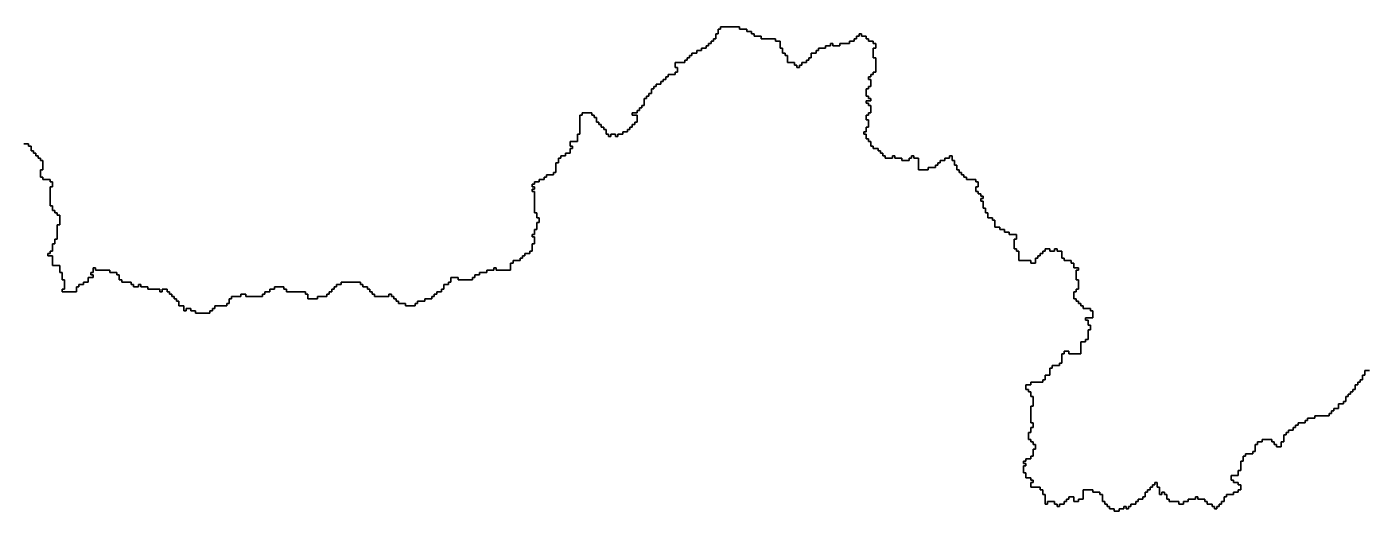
# Model space of a CAD drawing. Header units: inches. Extents: x -98695 to 376223, y 1122520 to 1501782.
# Drawn here: x 49531 to 66860, y 1286563 to 1292825 of the extents above; entities that cross this region are included whole.
import ezdxf

# ---------------------------------------------------------------- set-up
doc = ezdxf.new("R2010")
doc.units = ezdxf.units.IN
doc.header["$MEASUREMENT"] = 0
doc.layers.add('subs1', color=7, linetype='Continuous', true_color=0xc8dcf7)

msp = doc.modelspace()

# ---------------------------------------------------------------- linework, layer by layer
at = {"layer": 'subs1'}
for points in [[(66891, 1288383, 0), (66829, 1288383, 0), (66829, 1288321, 0), (66798, 1288321, 0), (66798, 1288260, 0), (66768, 1288260, 0), (66768, 1288229, 0), (66737, 1288229, 0), (66737, 1288198, 0), (66706, 1288198, 0), (66706, 1288136, 0), (66675, 1288136, 0), (66675, 1288105, 0), (66644, 1288105, 0), (66644, 1288075, 0), (66613, 1288075, 0), (66613, 1288044, 0), (66583, 1288044, 0), (66583, 1287982, 0), (66552, 1287982, 0), (66552, 1287951, 0), (66490, 1287951, 0), (66490, 1287890, 0), (66428, 1287890, 0), (66428, 1287859, 0), (66397, 1287859, 0), (66397, 1287828, 0), (66367, 1287828, 0), (66367, 1287797, 0), (66182, 1287797, 0), (66182, 1287766, 0), (66089, 1287766, 0), (66089, 1287735, 0), (66058, 1287735, 0), (66058, 1287704, 0), (65966, 1287704, 0), (65966, 1287674, 0), (65935, 1287674, 0), (65935, 1287643, 0), (65904, 1287643, 0), (65904, 1287612, 0), (65842, 1287612, 0), (65842, 1287581, 0), (65811, 1287581, 0), (65811, 1287550, 0), (65781, 1287550, 0), (65781, 1287458, 0), (65750, 1287458, 0), (65750, 1287396, 0), (65688, 1287396, 0), (65688, 1287427, 0), (65657, 1287427, 0), (65657, 1287458, 0), (65626, 1287458, 0), (65626, 1287489, 0), (65503, 1287489, 0), (65503, 1287458, 0), (65441, 1287458, 0), (65441, 1287427, 0), (65410, 1287427, 0), (65410, 1287334, 0), (65380, 1287334, 0), (65380, 1287303, 0), (65287, 1287303, 0), (65287, 1287273, 0), (65256, 1287273, 0), (65256, 1287211, 0), (65225, 1287211, 0), (65225, 1287088, 0), (65194, 1287088, 0), (65194, 1287026, 0), (65102, 1287026, 0), (65102, 1286964, 0), (65133, 1286964, 0), (65133, 1286933, 0), (65194, 1286933, 0), (65194, 1286902, 0), (65225, 1286902, 0), (65225, 1286841, 0), (65194, 1286841, 0), (65194, 1286810, 0), (65133, 1286810, 0), (65133, 1286779, 0), (65040, 1286779, 0), (65040, 1286748, 0), (65009, 1286748, 0), (65009, 1286687, 0), (64978, 1286687, 0), (64978, 1286656, 0), (64948, 1286656, 0), (64948, 1286625, 0), (64917, 1286625, 0), (64917, 1286594, 0), (64886, 1286594, 0), (64886, 1286625, 0), (64855, 1286625, 0), (64855, 1286656, 0), (64793, 1286656, 0), (64793, 1286687, 0), (64763, 1286687, 0), (64763, 1286717, 0), (64670, 1286717, 0), (64670, 1286748, 0), (64639, 1286748, 0), (64639, 1286717, 0), (64547, 1286717, 0), (64547, 1286687, 0), (64485, 1286687, 0), (64485, 1286656, 0), (64423, 1286656, 0), (64423, 1286687, 0), (64300, 1286687, 0), (64300, 1286717, 0), (64269, 1286717, 0), (64269, 1286779, 0), (64238, 1286779, 0), (64238, 1286810, 0), (64207, 1286810, 0), (64207, 1286779, 0), (64176, 1286779, 0), (64176, 1286872, 0), (64146, 1286872, 0), (64146, 1286933, 0), (64115, 1286933, 0), (64115, 1286902, 0), (64084, 1286902, 0), (64084, 1286872, 0), (64053, 1286872, 0), (64053, 1286841, 0), (64022, 1286841, 0), (64022, 1286810, 0), (63991, 1286810, 0), (63991, 1286748, 0), (63961, 1286748, 0), (63961, 1286717, 0), (63899, 1286717, 0), (63899, 1286687, 0), (63868, 1286687, 0), (63868, 1286656, 0), (63806, 1286656, 0), (63806, 1286625, 0), (63775, 1286625, 0), (63775, 1286594, 0), (63745, 1286594, 0), (63745, 1286625, 0), (63714, 1286625, 0), (63714, 1286594, 0), (63652, 1286594, 0), (63652, 1286563, 0), (63590, 1286563, 0), (63590, 1286594, 0), (63529, 1286594, 0), (63529, 1286625, 0), (63498, 1286625, 0), (63498, 1286656, 0), (63467, 1286656, 0), (63467, 1286687, 0), (63436, 1286687, 0), (63436, 1286779, 0), (63405, 1286779, 0), (63405, 1286810, 0), (63313, 1286810, 0), (63313, 1286841, 0), (63189, 1286841, 0), (63189, 1286717, 0), (63128, 1286717, 0), (63128, 1286687, 0), (63066, 1286687, 0), (63066, 1286748, 0), (63004, 1286748, 0), (63004, 1286717, 0), (62973, 1286717, 0), (62973, 1286687, 0), (62943, 1286687, 0), (62943, 1286656, 0), (62881, 1286656, 0), (62881, 1286625, 0), (62850, 1286625, 0), (62850, 1286656, 0), (62819, 1286656, 0), (62819, 1286687, 0), (62727, 1286687, 0), (62727, 1286656, 0), (62696, 1286656, 0), (62696, 1286779, 0), (62665, 1286779, 0), (62665, 1286841, 0), (62634, 1286841, 0), (62634, 1286872, 0), (62511, 1286872, 0), (62511, 1286933, 0), (62542, 1286933, 0), (62542, 1286964, 0), (62511, 1286964, 0), (62511, 1286995, 0), (62449, 1286995, 0), (62449, 1287057, 0), (62418, 1287057, 0), (62418, 1287149, 0), (62449, 1287149, 0), (62449, 1287180, 0), (62418, 1287180, 0), (62418, 1287211, 0), (62449, 1287211, 0), (62449, 1287242, 0), (62511, 1287242, 0), (62511, 1287273, 0), (62542, 1287273, 0), (62542, 1287365, 0), (62572, 1287365, 0), (62572, 1287427, 0), (62542, 1287427, 0), (62542, 1287458, 0), (62511, 1287458, 0), (62511, 1287489, 0), (62480, 1287489, 0), (62480, 1287581, 0), (62511, 1287581, 0), (62511, 1287643, 0), (62542, 1287643, 0), (62542, 1287704, 0), (62511, 1287704, 0), (62511, 1287920, 0), (62542, 1287920, 0), (62542, 1288044, 0), (62511, 1288044, 0), (62511, 1288105, 0), (62480, 1288105, 0), (62480, 1288136, 0), (62449, 1288136, 0), (62449, 1288198, 0), (62511, 1288198, 0), (62511, 1288229, 0), (62665, 1288229, 0), (62665, 1288260, 0), (62696, 1288260, 0), (62696, 1288321, 0), (62758, 1288321, 0), (62758, 1288414, 0), (62788, 1288414, 0), (62788, 1288445, 0), (62881, 1288445, 0), (62881, 1288476, 0), (62912, 1288476, 0), (62912, 1288599, 0), (62943, 1288599, 0), (62943, 1288630, 0), (63004, 1288630, 0), (63004, 1288599, 0), (63159, 1288599, 0), (63159, 1288753, 0), (63220, 1288753, 0), (63220, 1288784, 0), (63251, 1288784, 0), (63251, 1288907, 0), (63282, 1288907, 0), (63282, 1288969, 0), (63251, 1288969, 0), (63251, 1289031, 0), (63220, 1289031, 0), (63220, 1289062, 0), (63313, 1289062, 0), (63313, 1289154, 0), (63282, 1289154, 0), (63282, 1289185, 0), (63189, 1289185, 0), (63189, 1289216, 0), (63159, 1289216, 0), (63159, 1289247, 0), (63128, 1289247, 0), (63128, 1289278, 0), (63097, 1289278, 0), (63097, 1289309, 0), (63066, 1289309, 0), (63066, 1289401, 0), (63097, 1289401, 0), (63097, 1289432, 0), (63128, 1289432, 0), (63128, 1289555, 0), (63097, 1289555, 0), (63097, 1289679, 0), (63128, 1289679, 0), (63128, 1289710, 0), (63066, 1289710, 0), (63066, 1289771, 0), (63035, 1289771, 0), (63035, 1289802, 0), (62943, 1289802, 0), (62943, 1289833, 0), (62912, 1289833, 0), (62912, 1289925, 0), (62850, 1289925, 0), (62850, 1289956, 0), (62819, 1289956, 0), (62819, 1289925, 0), (62758, 1289925, 0), (62758, 1289956, 0), (62696, 1289956, 0), (62696, 1289925, 0), (62665, 1289925, 0), (62665, 1289895, 0), (62634, 1289895, 0), (62634, 1289864, 0), (62603, 1289864, 0), (62603, 1289833, 0), (62572, 1289833, 0), (62572, 1289771, 0), (62511, 1289771, 0), (62511, 1289802, 0), (62357, 1289802, 0), (62357, 1289925, 0), (62326, 1289925, 0), (62326, 1289956, 0), (62295, 1289956, 0), (62295, 1290080, 0), (62326, 1290080, 0), (62326, 1290141, 0), (62233, 1290141, 0), (62233, 1290172, 0), (62171, 1290172, 0), (62171, 1290203, 0), (62110, 1290203, 0), (62110, 1290234, 0), (62048, 1290234, 0), (62048, 1290326, 0), (62017, 1290326, 0), (62017, 1290357, 0), (61956, 1290357, 0), (61956, 1290419, 0), (61925, 1290419, 0), (61925, 1290481, 0), (61894, 1290481, 0), (61894, 1290573, 0), (61863, 1290573, 0), (61863, 1290604, 0), (61894, 1290604, 0), (61894, 1290635, 0), (61863, 1290635, 0), (61863, 1290666, 0), (61832, 1290666, 0), (61832, 1290697, 0), (61801, 1290697, 0), (61801, 1290758, 0), (61832, 1290758, 0), (61832, 1290820, 0), (61801, 1290820, 0), (61801, 1290851, 0), (61678, 1290851, 0), (61678, 1290882, 0), (61647, 1290882, 0), (61647, 1290913, 0), (61616, 1290913, 0), (61616, 1290943, 0), (61585, 1290943, 0), (61585, 1290974, 0), (61554, 1290974, 0), (61554, 1291036, 0), (61524, 1291036, 0), (61524, 1291098, 0), (61493, 1291098, 0), (61493, 1291159, 0), (61462, 1291159, 0), (61462, 1291128, 0), (61400, 1291128, 0), (61400, 1291098, 0), (61339, 1291098, 0), (61339, 1291067, 0), (61308, 1291067, 0), (61308, 1291036, 0), (61277, 1291036, 0), (61277, 1291005, 0), (61184, 1291005, 0), (61184, 1290974, 0), (61061, 1290974, 0), (61061, 1291128, 0), (60999, 1291128, 0), (60999, 1291159, 0), (60968, 1291159, 0), (60968, 1291128, 0), (60938, 1291128, 0), (60938, 1291098, 0), (60845, 1291098, 0), (60845, 1291128, 0), (60752, 1291128, 0), (60752, 1291159, 0), (60722, 1291159, 0), (60722, 1291128, 0), (60629, 1291128, 0), (60629, 1291159, 0), (60598, 1291159, 0), (60598, 1291190, 0), (60567, 1291190, 0), (60567, 1291221, 0), (60537, 1291221, 0), (60537, 1291252, 0), (60475, 1291252, 0), (60475, 1291283, 0), (60444, 1291283, 0), (60444, 1291344, 0), (60413, 1291344, 0), (60413, 1291375, 0), (60382, 1291375, 0), (60382, 1291437, 0), (60351, 1291437, 0), (60351, 1291468, 0), (60382, 1291468, 0), (60382, 1291529, 0), (60413, 1291529, 0), (60413, 1291622, 0), (60382, 1291622, 0), (60382, 1291684, 0), (60413, 1291684, 0), (60413, 1291715, 0), (60444, 1291715, 0), (60444, 1291807, 0), (60413, 1291807, 0), (60413, 1291838, 0), (60382, 1291838, 0), (60382, 1291869, 0), (60444, 1291869, 0), (60444, 1291900, 0), (60413, 1291900, 0), (60413, 1291930, 0), (60382, 1291930, 0), (60382, 1292023, 0), (60413, 1292023, 0), (60413, 1292054, 0), (60444, 1292054, 0), (60444, 1292146, 0), (60413, 1292146, 0), (60413, 1292177, 0), (60444, 1292177, 0), (60444, 1292208, 0), (60475, 1292208, 0), (60475, 1292239, 0), (60506, 1292239, 0), (60506, 1292424, 0), (60475, 1292424, 0), (60475, 1292547, 0), (60506, 1292547, 0), (60506, 1292609, 0), (60475, 1292609, 0), (60475, 1292640, 0), (60413, 1292640, 0), (60413, 1292671, 0), (60382, 1292671, 0), (60382, 1292702, 0), (60321, 1292702, 0), (60321, 1292733, 0), (60290, 1292733, 0), (60290, 1292702, 0), (60259, 1292702, 0), (60259, 1292671, 0), (60228, 1292671, 0), (60228, 1292640, 0), (60166, 1292640, 0), (60166, 1292609, 0), (60043, 1292609, 0), (60043, 1292578, 0), (59950, 1292578, 0), (59950, 1292609, 0), (59920, 1292609, 0), (59920, 1292578, 0), (59858, 1292578, 0), (59858, 1292547, 0), (59765, 1292547, 0), (59765, 1292517, 0), (59735, 1292517, 0), (59735, 1292486, 0), (59673, 1292486, 0), (59673, 1292424, 0), (59642, 1292424, 0), (59642, 1292393, 0), (59611, 1292393, 0), (59611, 1292362, 0), (59549, 1292362, 0), (59549, 1292331, 0), (59519, 1292331, 0), (59519, 1292301, 0), (59488, 1292301, 0), (59488, 1292331, 0), (59457, 1292331, 0), (59457, 1292362, 0), (59364, 1292362, 0), (59364, 1292455, 0), (59334, 1292455, 0), (59334, 1292486, 0), (59303, 1292486, 0), (59303, 1292547, 0), (59272, 1292547, 0), (59272, 1292640, 0), (59210, 1292640, 0), (59210, 1292671, 0), (59025, 1292671, 0), (59025, 1292702, 0), (58933, 1292702, 0), (58933, 1292733, 0), (58902, 1292733, 0), (58902, 1292763, 0), (58840, 1292763, 0), (58840, 1292794, 0), (58747, 1292794, 0), (58747, 1292825, 0), (58501, 1292825, 0), (58501, 1292794, 0), (58470, 1292794, 0), (58470, 1292733, 0), (58439, 1292733, 0), (58439, 1292671, 0), (58408, 1292671, 0), (58408, 1292640, 0), (58377, 1292640, 0), (58377, 1292609, 0), (58346, 1292609, 0), (58346, 1292578, 0), (58316, 1292578, 0), (58316, 1292547, 0), (58254, 1292547, 0), (58254, 1292517, 0), (58192, 1292517, 0), (58192, 1292486, 0), (58130, 1292486, 0), (58130, 1292455, 0), (58100, 1292455, 0), (58100, 1292424, 0), (58069, 1292424, 0), (58069, 1292393, 0), (58038, 1292393, 0), (58038, 1292362, 0), (57915, 1292362, 0), (57915, 1292301, 0), (57945, 1292301, 0), (57945, 1292239, 0), (57915, 1292239, 0), (57915, 1292208, 0), (57822, 1292208, 0), (57822, 1292177, 0), (57791, 1292177, 0), (57791, 1292146, 0), (57760, 1292146, 0), (57760, 1292116, 0), (57729, 1292116, 0), (57729, 1292085, 0), (57668, 1292085, 0), (57668, 1292054, 0), (57637, 1292054, 0), (57637, 1292023, 0), (57606, 1292023, 0), (57606, 1291961, 0), (57575, 1291961, 0), (57575, 1291930, 0), (57544, 1291930, 0), (57544, 1291900, 0), (57514, 1291900, 0), (57514, 1291807, 0), (57483, 1291807, 0), (57483, 1291776, 0), (57452, 1291776, 0), (57452, 1291745, 0), (57421, 1291745, 0), (57421, 1291715, 0), (57359, 1291715, 0), (57359, 1291684, 0), (57421, 1291684, 0), (57421, 1291591, 0), (57390, 1291591, 0), (57390, 1291560, 0), (57359, 1291560, 0), (57359, 1291529, 0), (57328, 1291529, 0), (57328, 1291499, 0), (57298, 1291499, 0), (57298, 1291468, 0), (57236, 1291468, 0), (57236, 1291437, 0), (57174, 1291437, 0), (57174, 1291406, 0), (57143, 1291406, 0), (57143, 1291437, 0), (57082, 1291437, 0), (57082, 1291406, 0), (57051, 1291406, 0), (57051, 1291437, 0), (57020, 1291437, 0), (57020, 1291499, 0), (56989, 1291499, 0), (56989, 1291529, 0), (56958, 1291529, 0), (56958, 1291560, 0), (56927, 1291560, 0), (56927, 1291591, 0), (56897, 1291591, 0), (56897, 1291653, 0), (56866, 1291653, 0), (56866, 1291684, 0), (56835, 1291684, 0), (56835, 1291715, 0), (56712, 1291715, 0), (56712, 1291684, 0), (56681, 1291684, 0), (56681, 1291437, 0), (56650, 1291437, 0), (56650, 1291344, 0), (56557, 1291344, 0), (56557, 1291283, 0), (56588, 1291283, 0), (56588, 1291252, 0), (56557, 1291252, 0), (56557, 1291190, 0), (56496, 1291190, 0), (56496, 1291159, 0), (56434, 1291159, 0), (56434, 1291128, 0), (56403, 1291128, 0), (56403, 1291067, 0), (56372, 1291067, 0), (56372, 1290943, 0), (56341, 1290943, 0), (56341, 1290913, 0), (56249, 1290913, 0), (56249, 1290882, 0), (56218, 1290882, 0), (56218, 1290851, 0), (56156, 1290851, 0), (56156, 1290820, 0), (56095, 1290820, 0), (56095, 1290789, 0), (56064, 1290789, 0), (56064, 1290758, 0), (56095, 1290758, 0), (56095, 1290727, 0), (56064, 1290727, 0), (56064, 1290697, 0), (56095, 1290697, 0), (56095, 1290419, 0), (56125, 1290419, 0), (56125, 1290357, 0), (56156, 1290357, 0), (56156, 1290296, 0), (56125, 1290296, 0), (56125, 1290203, 0), (56095, 1290203, 0), (56095, 1290141, 0), (56064, 1290141, 0), (56064, 1290111, 0), (56095, 1290111, 0), (56095, 1290018, 0), (56064, 1290018, 0), (56064, 1289925, 0), (56033, 1289925, 0), (56033, 1289895, 0), (55971, 1289895, 0), (55971, 1289864, 0), (55940, 1289864, 0), (55940, 1289833, 0), (55910, 1289833, 0), (55910, 1289802, 0), (55817, 1289802, 0), (55817, 1289771, 0), (55786, 1289771, 0), (55786, 1289679, 0), (55601, 1289679, 0), (55601, 1289710, 0), (55570, 1289710, 0), (55570, 1289679, 0), (55478, 1289679, 0), (55478, 1289648, 0), (55385, 1289648, 0), (55385, 1289617, 0), (55323, 1289617, 0), (55323, 1289586, 0), (55293, 1289586, 0), (55293, 1289555, 0), (55108, 1289555, 0), (55108, 1289586, 0), (55015, 1289586, 0), (55015, 1289524, 0), (54984, 1289524, 0), (54984, 1289494, 0), (54922, 1289494, 0), (54922, 1289432, 0), (54892, 1289432, 0), (54892, 1289401, 0), (54830, 1289401, 0), (54830, 1289370, 0), (54799, 1289370, 0), (54799, 1289339, 0), (54768, 1289339, 0), (54768, 1289309, 0), (54676, 1289309, 0), (54676, 1289278, 0), (54583, 1289278, 0), (54583, 1289247, 0), (54552, 1289247, 0), (54552, 1289216, 0), (54429, 1289216, 0), (54429, 1289247, 0), (54336, 1289247, 0), (54336, 1289278, 0), (54305, 1289278, 0), (54305, 1289309, 0), (54275, 1289309, 0), (54275, 1289339, 0), (54244, 1289339, 0), (54244, 1289370, 0), (54213, 1289370, 0), (54213, 1289339, 0), (54028, 1289339, 0), (54028, 1289370, 0), (53997, 1289370, 0), (53997, 1289401, 0), (53966, 1289401, 0), (53966, 1289432, 0), (53935, 1289432, 0), (53935, 1289463, 0), (53874, 1289463, 0), (53874, 1289494, 0), (53843, 1289494, 0), (53843, 1289524, 0), (53596, 1289524, 0), (53596, 1289494, 0), (53534, 1289494, 0), (53534, 1289463, 0), (53503, 1289463, 0), (53503, 1289432, 0), (53473, 1289432, 0), (53473, 1289401, 0), (53442, 1289401, 0), (53442, 1289370, 0), (53411, 1289370, 0), (53411, 1289339, 0), (53288, 1289339, 0), (53288, 1289309, 0), (53164, 1289309, 0), (53164, 1289370, 0), (53133, 1289370, 0), (53133, 1289401, 0), (52887, 1289401, 0), (52887, 1289432, 0), (52856, 1289432, 0), (52856, 1289463, 0), (52732, 1289463, 0), (52732, 1289432, 0), (52671, 1289432, 0), (52671, 1289401, 0), (52609, 1289401, 0), (52609, 1289370, 0), (52578, 1289370, 0), (52578, 1289339, 0), (52362, 1289339, 0), (52362, 1289370, 0), (52300, 1289370, 0), (52300, 1289339, 0), (52177, 1289339, 0), (52177, 1289309, 0), (52146, 1289309, 0), (52146, 1289247, 0), (52115, 1289247, 0), (52115, 1289216, 0), (51961, 1289216, 0), (51961, 1289185, 0), (51930, 1289185, 0), (51930, 1289154, 0), (51899, 1289154, 0), (51899, 1289123, 0), (51714, 1289123, 0), (51714, 1289154, 0), (51653, 1289154, 0), (51653, 1289185, 0), (51591, 1289185, 0), (51591, 1289154, 0), (51560, 1289154, 0), (51560, 1289216, 0), (51498, 1289216, 0), (51498, 1289278, 0), (51468, 1289278, 0), (51468, 1289309, 0), (51437, 1289309, 0), (51437, 1289339, 0), (51406, 1289339, 0), (51406, 1289370, 0), (51375, 1289370, 0), (51375, 1289401, 0), (51344, 1289401, 0), (51344, 1289432, 0), (51282, 1289432, 0), (51282, 1289401, 0), (51252, 1289401, 0), (51252, 1289432, 0), (51097, 1289432, 0), (51097, 1289463, 0), (51005, 1289463, 0), (51005, 1289494, 0), (50974, 1289494, 0), (50974, 1289463, 0), (50912, 1289463, 0), (50912, 1289494, 0), (50881, 1289494, 0), (50881, 1289524, 0), (50758, 1289524, 0), (50758, 1289555, 0), (50727, 1289555, 0), (50727, 1289617, 0), (50696, 1289617, 0), (50696, 1289648, 0), (50604, 1289648, 0), (50604, 1289679, 0), (50419, 1289679, 0), (50419, 1289710, 0), (50388, 1289710, 0), (50388, 1289648, 0), (50357, 1289648, 0), (50357, 1289617, 0), (50388, 1289617, 0), (50388, 1289586, 0), (50326, 1289586, 0), (50326, 1289524, 0), (50265, 1289524, 0), (50265, 1289494, 0), (50203, 1289494, 0), (50203, 1289463, 0), (50172, 1289463, 0), (50172, 1289401, 0), (49987, 1289401, 0), (49987, 1289432, 0), (50018, 1289432, 0), (50018, 1289555, 0), (49987, 1289555, 0), (49987, 1289648, 0), (49956, 1289648, 0), (49956, 1289740, 0), (49864, 1289740, 0), (49864, 1289864, 0), (49802, 1289864, 0), (49802, 1289895, 0), (49833, 1289895, 0), (49833, 1289925, 0), (49864, 1289925, 0), (49864, 1290018, 0), (49894, 1290018, 0), (49894, 1290080, 0), (49925, 1290080, 0), (49925, 1290265, 0), (49956, 1290265, 0), (49956, 1290388, 0), (49925, 1290388, 0), (49925, 1290419, 0), (49894, 1290419, 0), (49894, 1290450, 0), (49864, 1290450, 0), (49864, 1290512, 0), (49833, 1290512, 0), (49833, 1290758, 0), (49864, 1290758, 0), (49864, 1290820, 0), (49833, 1290820, 0), (49833, 1290851, 0), (49740, 1290851, 0), (49740, 1290882, 0), (49709, 1290882, 0), (49709, 1290974, 0), (49740, 1290974, 0), (49740, 1291098, 0), (49709, 1291098, 0), (49709, 1291128, 0), (49678, 1291128, 0), (49678, 1291159, 0), (49648, 1291159, 0), (49648, 1291190, 0), (49617, 1291190, 0), (49617, 1291221, 0), (49586, 1291221, 0), (49586, 1291283, 0), (49555, 1291283, 0), (49555, 1291314, 0), (49493, 1291314, 0)], [(49493, 1291314, 0), (49555, 1291314, 0), (49555, 1291283, 0), (49586, 1291283, 0), (49586, 1291221, 0), (49617, 1291221, 0), (49617, 1291190, 0), (49648, 1291190, 0), (49648, 1291159, 0), (49678, 1291159, 0), (49678, 1291128, 0), (49709, 1291128, 0), (49709, 1291098, 0), (49740, 1291098, 0), (49740, 1290974, 0), (49709, 1290974, 0), (49709, 1290882, 0), (49740, 1290882, 0), (49740, 1290851, 0), (49833, 1290851, 0), (49833, 1290820, 0), (49864, 1290820, 0), (49864, 1290758, 0), (49833, 1290758, 0), (49833, 1290512, 0), (49864, 1290512, 0), (49864, 1290450, 0), (49894, 1290450, 0), (49894, 1290419, 0), (49925, 1290419, 0), (49925, 1290388, 0), (49956, 1290388, 0), (49956, 1290265, 0), (49925, 1290265, 0), (49925, 1290080, 0), (49894, 1290080, 0), (49894, 1290018, 0), (49864, 1290018, 0), (49864, 1289925, 0), (49833, 1289925, 0), (49833, 1289895, 0), (49802, 1289895, 0), (49802, 1289864, 0), (49864, 1289864, 0), (49864, 1289740, 0), (49956, 1289740, 0), (49956, 1289648, 0), (49987, 1289648, 0), (49987, 1289555, 0), (50018, 1289555, 0), (50018, 1289432, 0), (49987, 1289432, 0), (49987, 1289401, 0), (50172, 1289401, 0), (50172, 1289463, 0), (50203, 1289463, 0), (50203, 1289494, 0), (50265, 1289494, 0), (50265, 1289524, 0), (50326, 1289524, 0), (50326, 1289586, 0), (50388, 1289586, 0), (50388, 1289617, 0), (50357, 1289617, 0), (50357, 1289648, 0), (50388, 1289648, 0), (50388, 1289710, 0), (50419, 1289710, 0), (50419, 1289679, 0), (50604, 1289679, 0), (50604, 1289648, 0), (50696, 1289648, 0), (50696, 1289617, 0), (50727, 1289617, 0), (50727, 1289555, 0), (50758, 1289555, 0), (50758, 1289524, 0), (50881, 1289524, 0), (50881, 1289494, 0), (50912, 1289494, 0), (50912, 1289463, 0), (50974, 1289463, 0), (50974, 1289494, 0), (51005, 1289494, 0), (51005, 1289463, 0), (51097, 1289463, 0), (51097, 1289432, 0), (51252, 1289432, 0), (51252, 1289401, 0), (51282, 1289401, 0), (51282, 1289432, 0), (51344, 1289432, 0), (51344, 1289401, 0), (51375, 1289401, 0), (51375, 1289370, 0), (51406, 1289370, 0), (51406, 1289339, 0), (51437, 1289339, 0), (51437, 1289309, 0), (51468, 1289309, 0), (51468, 1289278, 0), (51498, 1289278, 0), (51498, 1289216, 0), (51560, 1289216, 0), (51560, 1289154, 0), (51591, 1289154, 0), (51591, 1289185, 0), (51653, 1289185, 0), (51653, 1289154, 0), (51714, 1289154, 0), (51714, 1289123, 0), (51899, 1289123, 0), (51899, 1289154, 0), (51930, 1289154, 0), (51930, 1289185, 0), (51961, 1289185, 0), (51961, 1289216, 0), (52115, 1289216, 0), (52115, 1289247, 0), (52146, 1289247, 0), (52146, 1289309, 0), (52177, 1289309, 0), (52177, 1289339, 0), (52300, 1289339, 0), (52300, 1289370, 0), (52362, 1289370, 0), (52362, 1289339, 0), (52578, 1289339, 0), (52578, 1289370, 0), (52609, 1289370, 0), (52609, 1289401, 0), (52671, 1289401, 0), (52671, 1289432, 0), (52732, 1289432, 0), (52732, 1289463, 0), (52856, 1289463, 0), (52856, 1289432, 0), (52887, 1289432, 0), (52887, 1289401, 0), (53133, 1289401, 0), (53133, 1289370, 0), (53164, 1289370, 0), (53164, 1289309, 0), (53288, 1289309, 0), (53288, 1289339, 0), (53411, 1289339, 0), (53411, 1289370, 0), (53442, 1289370, 0), (53442, 1289401, 0), (53473, 1289401, 0), (53473, 1289432, 0), (53503, 1289432, 0), (53503, 1289463, 0), (53534, 1289463, 0), (53534, 1289494, 0), (53596, 1289494, 0), (53596, 1289524, 0), (53843, 1289524, 0), (53843, 1289494, 0), (53874, 1289494, 0), (53874, 1289463, 0), (53935, 1289463, 0), (53935, 1289432, 0), (53966, 1289432, 0), (53966, 1289401, 0), (53997, 1289401, 0), (53997, 1289370, 0), (54028, 1289370, 0), (54028, 1289339, 0), (54213, 1289339, 0), (54213, 1289370, 0), (54244, 1289370, 0), (54244, 1289339, 0), (54275, 1289339, 0), (54275, 1289309, 0), (54305, 1289309, 0), (54305, 1289278, 0), (54336, 1289278, 0), (54336, 1289247, 0), (54429, 1289247, 0), (54429, 1289216, 0), (54552, 1289216, 0), (54552, 1289247, 0), (54583, 1289247, 0), (54583, 1289278, 0), (54676, 1289278, 0), (54676, 1289309, 0), (54768, 1289309, 0), (54768, 1289339, 0), (54799, 1289339, 0), (54799, 1289370, 0), (54830, 1289370, 0), (54830, 1289401, 0), (54892, 1289401, 0), (54892, 1289432, 0), (54922, 1289432, 0), (54922, 1289494, 0), (54984, 1289494, 0), (54984, 1289524, 0), (55015, 1289524, 0), (55015, 1289586, 0), (55108, 1289586, 0), (55108, 1289555, 0), (55293, 1289555, 0), (55293, 1289586, 0), (55323, 1289586, 0), (55323, 1289617, 0), (55385, 1289617, 0), (55385, 1289648, 0), (55478, 1289648, 0), (55478, 1289679, 0), (55570, 1289679, 0), (55570, 1289710, 0), (55601, 1289710, 0), (55601, 1289679, 0), (55786, 1289679, 0), (55786, 1289771, 0), (55817, 1289771, 0), (55817, 1289802, 0), (55910, 1289802, 0), (55910, 1289833, 0), (55940, 1289833, 0), (55940, 1289864, 0), (55971, 1289864, 0), (55971, 1289895, 0), (56033, 1289895, 0), (56033, 1289925, 0), (56064, 1289925, 0), (56064, 1290018, 0), (56095, 1290018, 0), (56095, 1290111, 0), (56064, 1290111, 0), (56064, 1290141, 0), (56095, 1290141, 0), (56095, 1290203, 0), (56125, 1290203, 0), (56125, 1290296, 0), (56156, 1290296, 0), (56156, 1290357, 0), (56125, 1290357, 0), (56125, 1290419, 0), (56095, 1290419, 0), (56095, 1290697, 0), (56064, 1290697, 0), (56064, 1290727, 0), (56095, 1290727, 0), (56095, 1290758, 0), (56064, 1290758, 0), (56064, 1290789, 0), (56095, 1290789, 0), (56095, 1290820, 0), (56156, 1290820, 0), (56156, 1290851, 0), (56218, 1290851, 0), (56218, 1290882, 0), (56249, 1290882, 0), (56249, 1290913, 0), (56341, 1290913, 0), (56341, 1290943, 0), (56372, 1290943, 0), (56372, 1291067, 0), (56403, 1291067, 0), (56403, 1291128, 0), (56434, 1291128, 0), (56434, 1291159, 0), (56496, 1291159, 0), (56496, 1291190, 0), (56557, 1291190, 0), (56557, 1291252, 0), (56588, 1291252, 0), (56588, 1291283, 0), (56557, 1291283, 0), (56557, 1291344, 0), (56650, 1291344, 0), (56650, 1291437, 0), (56681, 1291437, 0), (56681, 1291684, 0), (56712, 1291684, 0), (56712, 1291715, 0), (56835, 1291715, 0), (56835, 1291684, 0), (56866, 1291684, 0), (56866, 1291653, 0), (56897, 1291653, 0), (56897, 1291591, 0), (56927, 1291591, 0), (56927, 1291560, 0), (56958, 1291560, 0), (56958, 1291529, 0), (56989, 1291529, 0), (56989, 1291499, 0), (57020, 1291499, 0), (57020, 1291437, 0), (57051, 1291437, 0), (57051, 1291406, 0), (57082, 1291406, 0), (57082, 1291437, 0), (57143, 1291437, 0), (57143, 1291406, 0), (57174, 1291406, 0), (57174, 1291437, 0), (57236, 1291437, 0), (57236, 1291468, 0), (57298, 1291468, 0), (57298, 1291499, 0), (57328, 1291499, 0), (57328, 1291529, 0), (57359, 1291529, 0), (57359, 1291560, 0), (57390, 1291560, 0), (57390, 1291591, 0), (57421, 1291591, 0), (57421, 1291684, 0), (57359, 1291684, 0), (57359, 1291715, 0), (57421, 1291715, 0), (57421, 1291745, 0), (57452, 1291745, 0), (57452, 1291776, 0), (57483, 1291776, 0), (57483, 1291807, 0), (57514, 1291807, 0), (57514, 1291900, 0), (57544, 1291900, 0), (57544, 1291930, 0), (57575, 1291930, 0), (57575, 1291961, 0), (57606, 1291961, 0), (57606, 1292023, 0), (57637, 1292023, 0), (57637, 1292054, 0), (57668, 1292054, 0), (57668, 1292085, 0), (57729, 1292085, 0), (57729, 1292116, 0), (57760, 1292116, 0), (57760, 1292146, 0), (57791, 1292146, 0), (57791, 1292177, 0), (57822, 1292177, 0), (57822, 1292208, 0), (57915, 1292208, 0), (57915, 1292239, 0), (57945, 1292239, 0), (57945, 1292301, 0), (57915, 1292301, 0), (57915, 1292362, 0), (58038, 1292362, 0), (58038, 1292393, 0), (58069, 1292393, 0), (58069, 1292424, 0), (58100, 1292424, 0), (58100, 1292455, 0), (58130, 1292455, 0), (58130, 1292486, 0), (58192, 1292486, 0), (58192, 1292517, 0), (58254, 1292517, 0), (58254, 1292547, 0), (58316, 1292547, 0), (58316, 1292578, 0), (58346, 1292578, 0), (58346, 1292609, 0), (58377, 1292609, 0), (58377, 1292640, 0), (58408, 1292640, 0), (58408, 1292671, 0), (58439, 1292671, 0), (58439, 1292733, 0), (58470, 1292733, 0), (58470, 1292794, 0), (58501, 1292794, 0), (58501, 1292825, 0), (58747, 1292825, 0), (58747, 1292794, 0), (58840, 1292794, 0), (58840, 1292763, 0), (58902, 1292763, 0), (58902, 1292733, 0), (58933, 1292733, 0), (58933, 1292702, 0), (59025, 1292702, 0), (59025, 1292671, 0), (59210, 1292671, 0), (59210, 1292640, 0), (59272, 1292640, 0), (59272, 1292547, 0), (59303, 1292547, 0), (59303, 1292486, 0), (59334, 1292486, 0), (59334, 1292455, 0), (59364, 1292455, 0), (59364, 1292362, 0), (59457, 1292362, 0), (59457, 1292331, 0), (59488, 1292331, 0), (59488, 1292301, 0), (59519, 1292301, 0), (59519, 1292331, 0), (59549, 1292331, 0), (59549, 1292362, 0), (59611, 1292362, 0), (59611, 1292393, 0), (59642, 1292393, 0), (59642, 1292424, 0), (59673, 1292424, 0), (59673, 1292486, 0), (59735, 1292486, 0), (59735, 1292517, 0), (59765, 1292517, 0), (59765, 1292547, 0), (59858, 1292547, 0), (59858, 1292578, 0), (59920, 1292578, 0), (59920, 1292609, 0), (59950, 1292609, 0), (59950, 1292578, 0), (60043, 1292578, 0), (60043, 1292609, 0), (60166, 1292609, 0), (60166, 1292640, 0), (60228, 1292640, 0), (60228, 1292671, 0), (60259, 1292671, 0), (60259, 1292702, 0), (60290, 1292702, 0), (60290, 1292733, 0), (60321, 1292733, 0), (60321, 1292702, 0), (60382, 1292702, 0), (60382, 1292671, 0), (60413, 1292671, 0), (60413, 1292640, 0), (60475, 1292640, 0), (60475, 1292609, 0), (60506, 1292609, 0), (60506, 1292547, 0), (60475, 1292547, 0), (60475, 1292424, 0), (60506, 1292424, 0), (60506, 1292239, 0), (60475, 1292239, 0), (60475, 1292208, 0), (60444, 1292208, 0), (60444, 1292177, 0), (60413, 1292177, 0), (60413, 1292146, 0), (60444, 1292146, 0), (60444, 1292054, 0), (60413, 1292054, 0), (60413, 1292023, 0), (60382, 1292023, 0), (60382, 1291930, 0), (60413, 1291930, 0), (60413, 1291900, 0), (60444, 1291900, 0), (60444, 1291869, 0), (60382, 1291869, 0), (60382, 1291838, 0), (60413, 1291838, 0), (60413, 1291807, 0), (60444, 1291807, 0), (60444, 1291715, 0), (60413, 1291715, 0), (60413, 1291684, 0), (60382, 1291684, 0), (60382, 1291622, 0), (60413, 1291622, 0), (60413, 1291529, 0), (60382, 1291529, 0), (60382, 1291468, 0), (60351, 1291468, 0), (60351, 1291437, 0), (60382, 1291437, 0), (60382, 1291375, 0), (60413, 1291375, 0), (60413, 1291344, 0), (60444, 1291344, 0), (60444, 1291283, 0), (60475, 1291283, 0), (60475, 1291252, 0), (60537, 1291252, 0), (60537, 1291221, 0), (60567, 1291221, 0), (60567, 1291190, 0), (60598, 1291190, 0), (60598, 1291159, 0), (60629, 1291159, 0), (60629, 1291128, 0), (60722, 1291128, 0), (60722, 1291159, 0), (60752, 1291159, 0), (60752, 1291128, 0), (60845, 1291128, 0), (60845, 1291098, 0), (60938, 1291098, 0), (60938, 1291128, 0), (60968, 1291128, 0), (60968, 1291159, 0), (60999, 1291159, 0), (60999, 1291128, 0), (61061, 1291128, 0), (61061, 1290974, 0), (61184, 1290974, 0), (61184, 1291005, 0), (61277, 1291005, 0), (61277, 1291036, 0), (61308, 1291036, 0), (61308, 1291067, 0), (61339, 1291067, 0), (61339, 1291098, 0), (61400, 1291098, 0), (61400, 1291128, 0), (61462, 1291128, 0), (61462, 1291159, 0), (61493, 1291159, 0), (61493, 1291098, 0), (61524, 1291098, 0), (61524, 1291036, 0), (61554, 1291036, 0), (61554, 1290974, 0), (61585, 1290974, 0), (61585, 1290943, 0), (61616, 1290943, 0), (61616, 1290913, 0), (61647, 1290913, 0), (61647, 1290882, 0), (61678, 1290882, 0), (61678, 1290851, 0), (61801, 1290851, 0), (61801, 1290820, 0), (61832, 1290820, 0), (61832, 1290758, 0), (61801, 1290758, 0), (61801, 1290697, 0), (61832, 1290697, 0), (61832, 1290666, 0), (61863, 1290666, 0), (61863, 1290635, 0), (61894, 1290635, 0), (61894, 1290604, 0), (61863, 1290604, 0), (61863, 1290573, 0), (61894, 1290573, 0), (61894, 1290481, 0), (61925, 1290481, 0), (61925, 1290419, 0), (61956, 1290419, 0), (61956, 1290357, 0), (62017, 1290357, 0), (62017, 1290326, 0), (62048, 1290326, 0), (62048, 1290234, 0), (62110, 1290234, 0), (62110, 1290203, 0), (62171, 1290203, 0), (62171, 1290172, 0), (62233, 1290172, 0), (62233, 1290141, 0), (62326, 1290141, 0), (62326, 1290080, 0), (62295, 1290080, 0), (62295, 1289956, 0), (62326, 1289956, 0), (62326, 1289925, 0), (62357, 1289925, 0), (62357, 1289802, 0), (62511, 1289802, 0), (62511, 1289771, 0), (62572, 1289771, 0), (62572, 1289833, 0), (62603, 1289833, 0), (62603, 1289864, 0), (62634, 1289864, 0), (62634, 1289895, 0), (62665, 1289895, 0), (62665, 1289925, 0), (62696, 1289925, 0), (62696, 1289956, 0), (62758, 1289956, 0), (62758, 1289925, 0), (62819, 1289925, 0), (62819, 1289956, 0), (62850, 1289956, 0), (62850, 1289925, 0), (62912, 1289925, 0), (62912, 1289833, 0), (62943, 1289833, 0), (62943, 1289802, 0), (63035, 1289802, 0), (63035, 1289771, 0), (63066, 1289771, 0), (63066, 1289710, 0), (63128, 1289710, 0), (63128, 1289679, 0), (63097, 1289679, 0), (63097, 1289555, 0), (63128, 1289555, 0), (63128, 1289432, 0), (63097, 1289432, 0), (63097, 1289401, 0), (63066, 1289401, 0), (63066, 1289309, 0), (63097, 1289309, 0), (63097, 1289278, 0), (63128, 1289278, 0), (63128, 1289247, 0), (63159, 1289247, 0), (63159, 1289216, 0), (63189, 1289216, 0), (63189, 1289185, 0), (63282, 1289185, 0), (63282, 1289154, 0), (63313, 1289154, 0), (63313, 1289062, 0), (63220, 1289062, 0), (63220, 1289031, 0), (63251, 1289031, 0), (63251, 1288969, 0), (63282, 1288969, 0), (63282, 1288907, 0), (63251, 1288907, 0), (63251, 1288784, 0), (63220, 1288784, 0), (63220, 1288753, 0), (63159, 1288753, 0), (63159, 1288599, 0), (63004, 1288599, 0), (63004, 1288630, 0), (62943, 1288630, 0), (62943, 1288599, 0), (62912, 1288599, 0), (62912, 1288476, 0), (62881, 1288476, 0), (62881, 1288445, 0), (62788, 1288445, 0), (62788, 1288414, 0), (62758, 1288414, 0), (62758, 1288321, 0), (62696, 1288321, 0), (62696, 1288260, 0), (62665, 1288260, 0), (62665, 1288229, 0), (62511, 1288229, 0), (62511, 1288198, 0), (62449, 1288198, 0), (62449, 1288136, 0), (62480, 1288136, 0), (62480, 1288105, 0), (62511, 1288105, 0), (62511, 1288044, 0), (62542, 1288044, 0), (62542, 1287920, 0), (62511, 1287920, 0), (62511, 1287704, 0), (62542, 1287704, 0), (62542, 1287643, 0), (62511, 1287643, 0), (62511, 1287581, 0), (62480, 1287581, 0), (62480, 1287489, 0), (62511, 1287489, 0), (62511, 1287458, 0), (62542, 1287458, 0), (62542, 1287427, 0), (62572, 1287427, 0), (62572, 1287365, 0), (62542, 1287365, 0), (62542, 1287273, 0), (62511, 1287273, 0), (62511, 1287242, 0), (62449, 1287242, 0), (62449, 1287211, 0), (62418, 1287211, 0), (62418, 1287180, 0), (62449, 1287180, 0), (62449, 1287149, 0), (62418, 1287149, 0), (62418, 1287057, 0), (62449, 1287057, 0), (62449, 1286995, 0), (62511, 1286995, 0), (62511, 1286964, 0), (62542, 1286964, 0), (62542, 1286933, 0), (62511, 1286933, 0), (62511, 1286872, 0), (62634, 1286872, 0), (62634, 1286841, 0), (62665, 1286841, 0), (62665, 1286779, 0), (62696, 1286779, 0), (62696, 1286656, 0), (62727, 1286656, 0), (62727, 1286687, 0), (62819, 1286687, 0), (62819, 1286656, 0), (62850, 1286656, 0), (62850, 1286625, 0), (62881, 1286625, 0), (62881, 1286656, 0), (62943, 1286656, 0), (62943, 1286687, 0), (62973, 1286687, 0), (62973, 1286717, 0), (63004, 1286717, 0), (63004, 1286748, 0), (63066, 1286748, 0), (63066, 1286687, 0), (63128, 1286687, 0), (63128, 1286717, 0), (63189, 1286717, 0), (63189, 1286841, 0), (63313, 1286841, 0), (63313, 1286810, 0), (63405, 1286810, 0), (63405, 1286779, 0), (63436, 1286779, 0), (63436, 1286687, 0), (63467, 1286687, 0), (63467, 1286656, 0), (63498, 1286656, 0), (63498, 1286625, 0), (63529, 1286625, 0), (63529, 1286594, 0), (63590, 1286594, 0), (63590, 1286563, 0), (63652, 1286563, 0), (63652, 1286594, 0), (63714, 1286594, 0), (63714, 1286625, 0), (63745, 1286625, 0), (63745, 1286594, 0), (63775, 1286594, 0), (63775, 1286625, 0), (63806, 1286625, 0), (63806, 1286656, 0), (63868, 1286656, 0), (63868, 1286687, 0), (63899, 1286687, 0), (63899, 1286717, 0), (63961, 1286717, 0), (63961, 1286748, 0), (63991, 1286748, 0), (63991, 1286810, 0), (64022, 1286810, 0), (64022, 1286841, 0), (64053, 1286841, 0), (64053, 1286872, 0), (64084, 1286872, 0), (64084, 1286902, 0), (64115, 1286902, 0), (64115, 1286933, 0), (64146, 1286933, 0), (64146, 1286872, 0), (64176, 1286872, 0), (64176, 1286779, 0), (64207, 1286779, 0), (64207, 1286810, 0), (64238, 1286810, 0), (64238, 1286779, 0), (64269, 1286779, 0), (64269, 1286717, 0), (64300, 1286717, 0), (64300, 1286687, 0), (64423, 1286687, 0), (64423, 1286656, 0), (64485, 1286656, 0), (64485, 1286687, 0), (64547, 1286687, 0), (64547, 1286717, 0), (64639, 1286717, 0), (64639, 1286748, 0), (64670, 1286748, 0), (64670, 1286717, 0), (64763, 1286717, 0), (64763, 1286687, 0), (64793, 1286687, 0), (64793, 1286656, 0), (64855, 1286656, 0), (64855, 1286625, 0), (64886, 1286625, 0), (64886, 1286594, 0), (64917, 1286594, 0), (64917, 1286625, 0), (64948, 1286625, 0), (64948, 1286656, 0), (64978, 1286656, 0), (64978, 1286687, 0), (65009, 1286687, 0), (65009, 1286748, 0), (65040, 1286748, 0), (65040, 1286779, 0), (65133, 1286779, 0), (65133, 1286810, 0), (65194, 1286810, 0), (65194, 1286841, 0), (65225, 1286841, 0), (65225, 1286902, 0), (65194, 1286902, 0), (65194, 1286933, 0), (65133, 1286933, 0), (65133, 1286964, 0), (65102, 1286964, 0), (65102, 1287026, 0), (65194, 1287026, 0), (65194, 1287088, 0), (65225, 1287088, 0), (65225, 1287211, 0), (65256, 1287211, 0), (65256, 1287273, 0), (65287, 1287273, 0), (65287, 1287303, 0), (65380, 1287303, 0), (65380, 1287334, 0), (65410, 1287334, 0), (65410, 1287427, 0), (65441, 1287427, 0), (65441, 1287458, 0), (65503, 1287458, 0), (65503, 1287489, 0), (65626, 1287489, 0), (65626, 1287458, 0), (65657, 1287458, 0), (65657, 1287427, 0), (65688, 1287427, 0), (65688, 1287396, 0), (65750, 1287396, 0), (65750, 1287458, 0), (65781, 1287458, 0), (65781, 1287550, 0), (65811, 1287550, 0), (65811, 1287581, 0), (65842, 1287581, 0), (65842, 1287612, 0), (65904, 1287612, 0), (65904, 1287643, 0), (65935, 1287643, 0), (65935, 1287674, 0), (65966, 1287674, 0), (65966, 1287704, 0), (66058, 1287704, 0), (66058, 1287735, 0), (66089, 1287735, 0), (66089, 1287766, 0), (66182, 1287766, 0), (66182, 1287797, 0), (66367, 1287797, 0), (66367, 1287828, 0), (66397, 1287828, 0), (66397, 1287859, 0), (66428, 1287859, 0), (66428, 1287890, 0), (66490, 1287890, 0), (66490, 1287951, 0), (66552, 1287951, 0), (66552, 1287982, 0), (66583, 1287982, 0), (66583, 1288044, 0), (66613, 1288044, 0), (66613, 1288075, 0), (66644, 1288075, 0), (66644, 1288105, 0), (66675, 1288105, 0), (66675, 1288136, 0), (66706, 1288136, 0), (66706, 1288198, 0), (66737, 1288198, 0), (66737, 1288229, 0), (66768, 1288229, 0), (66768, 1288260, 0), (66798, 1288260, 0), (66798, 1288321, 0), (66829, 1288321, 0), (66829, 1288383, 0), (66891, 1288383, 0)]]:
    msp.add_polyline3d(points, dxfattribs=at)

doc.saveas('drawing.dxf')
